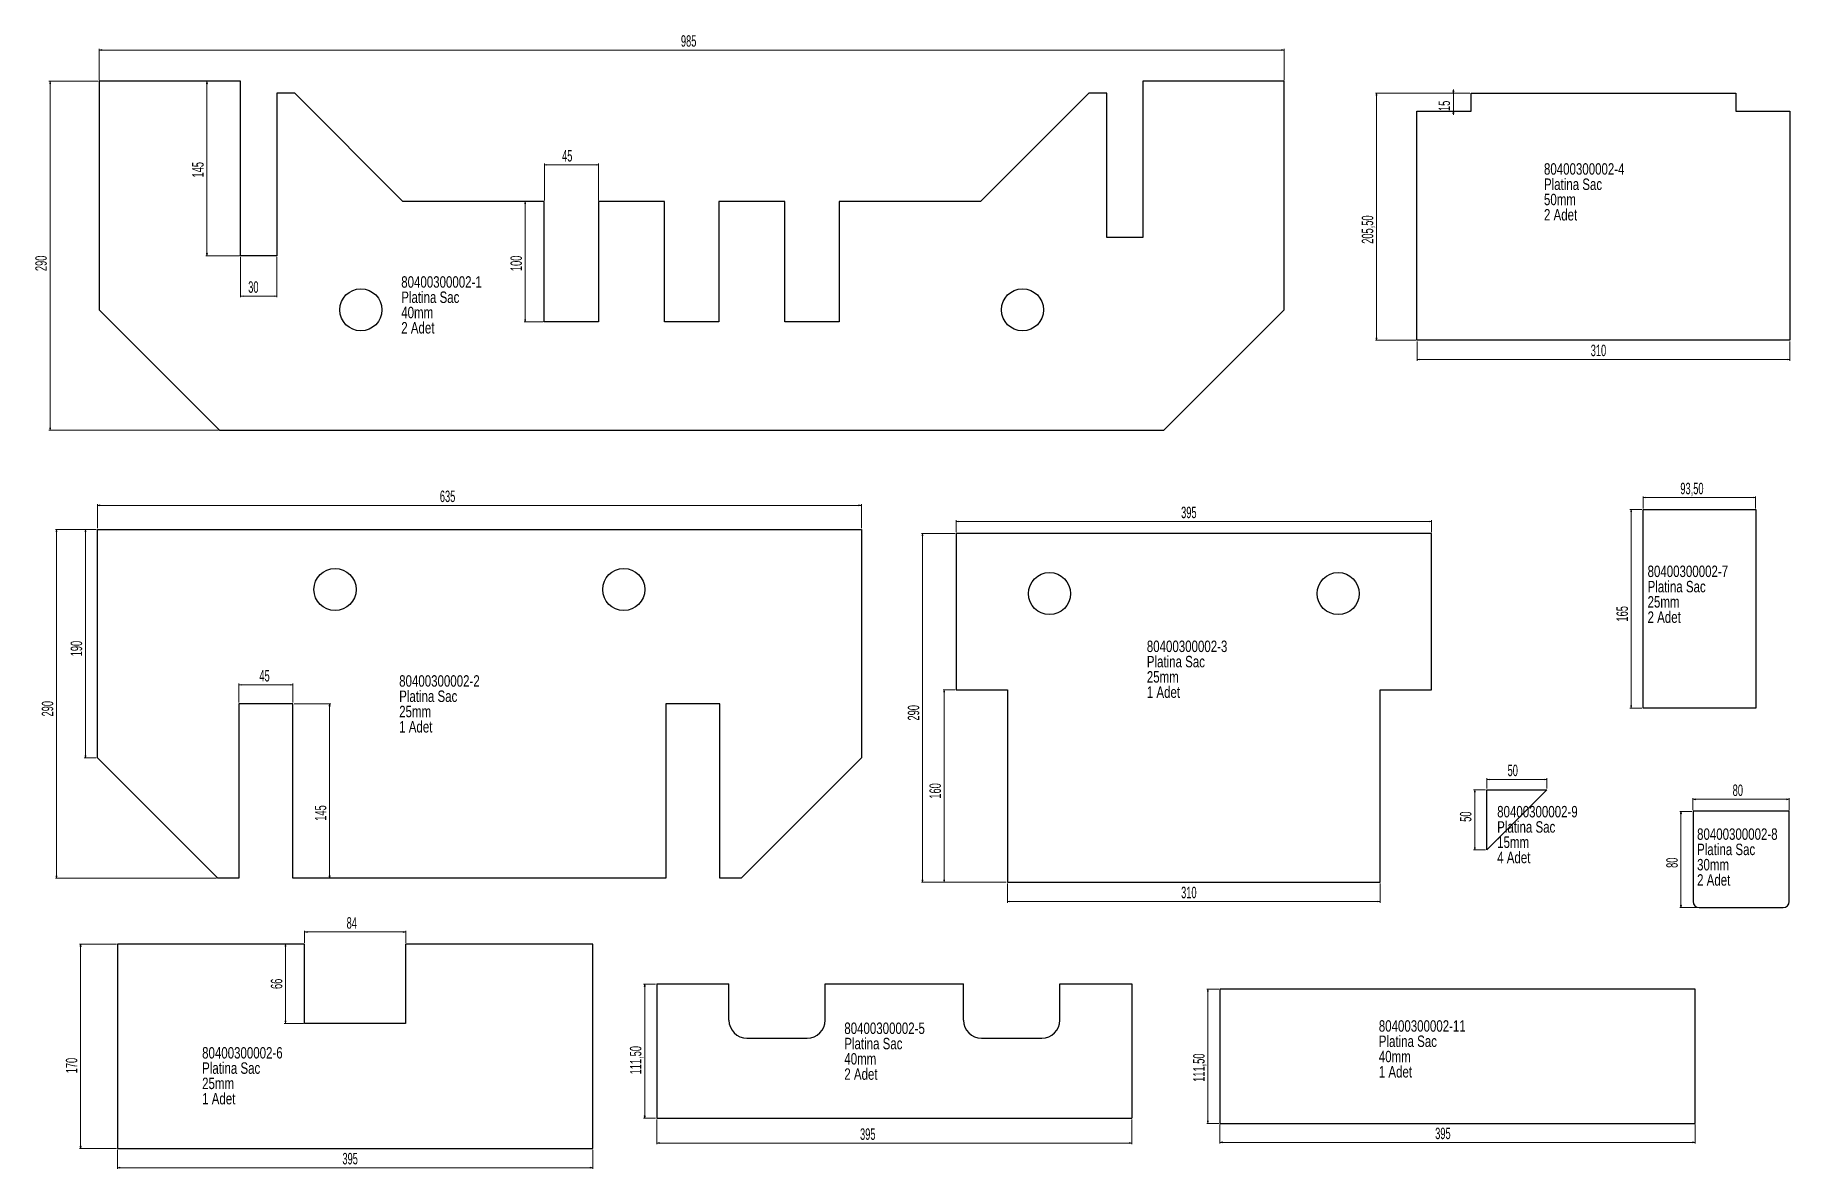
# Model space of a CAD drawing. Header units: millimetres. Extents: x 69 to 1527, y 73 to 1015.
import ezdxf

# ---------------------------------------------------------------- set-up
doc = ezdxf.new("R2010")
doc.units = ezdxf.units.MM
doc.styles.add('SLDTEXTSTYLE0', font='TXT', dxfattribs={"width": 0.605})
doc.styles.add('SLDTEXTSTYLE1', font='TXT', dxfattribs={"width": 0.75})
doc.dimstyles.new('SLDDIMSTYLE0', dxfattribs={"dimtxt": 9.245947, "dimasz": 2, "dimexe": 0, "dimexo": 0.0625, "dimgap": 2.311487, "dimtad": 1, "dimrnd": 1e-09, "dimzin": 12, "dimdsep": 46, "dimtxsty": 'SLDTEXTSTYLE0', "dimblk1": 'CLOSED', "dimblk2": 'CLOSED', "dimsah": 1, "dimcen": 0.09, "dimadec": 0, "dimazin": 3, "dimtfac": 1, "dimtofl": 0, "dimtmove": 0, "dimatfit": 3, "dimldrblk": 'CLOSED', "dimfxl": 1, "dimfrac": 2, "dimtolj": 1, "dimtzin": 12, "dimarcsym": 0})
doc.dimstyles.new('SLDDIMSTYLE1', dxfattribs={"dimtxt": 9.245947, "dimasz": 2, "dimexe": 0, "dimexo": 0.0625, "dimgap": 2.311487, "dimtad": 1, "dimrnd": 1e-09, "dimzin": 12, "dimdsep": 46, "dimtxsty": 'SLDTEXTSTYLE0', "dimblk1": 'CLOSED', "dimblk2": 'CLOSED', "dimsah": 1, "dimcen": 0.09, "dimadec": 0, "dimazin": 3, "dimtfac": 1, "dimtmove": 0, "dimatfit": 0, "dimldrblk": 'CLOSED', "dimfxl": 1, "dimfrac": 2, "dimtolj": 1, "dimtzin": 12, "dimarcsym": 0})

# ---------------------------------------------------------------- blocks, each defined once
blk = doc.blocks.new('_Closed')
at = {"color": 0, "linetype": 'ByBlock', "lineweight": -2}
for p, q in [((-1, 0.166667), (0, 0)), ((-1, 0.166667), (-1, -0.166667)), ((0, 0), (-1, -0.166667)), ((0, 0), (-1, 0))]:
    blk.add_line(p, q, dxfattribs=at)
blk = doc.blocks.new('_D')
at = {"color": 7, "linetype": 'Continuous', "lineweight": 0}
for p, q in [((122.1, 977.8), (122.1, 1003.8)), ((122.1, 1002.8), (1107.1, 1002.8)), ((1107.1, 977.8), (1107.1, 1003.8))]:
    blk.add_line(p, q, dxfattribs=at)
at = {"color": 7, "linetype": 'Continuous', "lineweight": 18, "xscale": 2, "yscale": 2, "rotation": 180}
blk.add_blockref('_Closed', (122.1, 1002.8, -177.5), dxfattribs=at)
at = {"color": 7, "linetype": 'Continuous', "lineweight": 18, "xscale": 2, "yscale": 2}
blk.add_blockref('_Closed', (1107.1, 1002.8, -177.5), dxfattribs=at)
at = {"color": 7, "linetype": 'Continuous', "lineweight": 18, "insert": (605.6, 1015.1), "char_height": 9.53, "attachment_point": 1, "style": 'SLDTEXTSTYLE0'}
blk.add_mtext('985', dxfattribs=at)
blk = doc.blocks.new('_D_1')
at = {"color": 7, "linetype": 'Continuous', "lineweight": 0}
for p, q in [((121.1, 976.8), (80.2, 976.8)), ((81.2, 976.8), (81.2, 686.8)), ((221.1, 686.8), (80.2, 686.8))]:
    blk.add_line(p, q, dxfattribs=at)
at = {"color": 7, "linetype": 'Continuous', "lineweight": 18, "xscale": 2, "yscale": 2}
for p, rotation in [((81.2, 976.8, -177.5), 90), ((81.2, 686.8, -177.5), 270)]:
    blk.add_blockref('_Closed', p, dxfattribs=dict(at, rotation=rotation))
at = {"color": 7, "linetype": 'Continuous', "lineweight": 18, "insert": (68.9, 819), "char_height": 9.53, "attachment_point": 1, "rotation": 90, "style": 'SLDTEXTSTYLE0'}
blk.add_mtext('290', dxfattribs=at)
blk = doc.blocks.new('_D_2')
at = {"color": 7, "linetype": 'Continuous', "lineweight": 0}
for p, q in [((492.1, 877.8), (492.1, 908.4)), ((537.1, 907.4), (492.1, 907.4)), ((537.1, 877.8), (537.1, 908.4))]:
    blk.add_line(p, q, dxfattribs=at)
at = {"color": 7, "linetype": 'Continuous', "lineweight": 18, "xscale": 2, "yscale": 2, "rotation": 180}
blk.add_blockref('_Closed', (492.1, 907.4, -177.5), dxfattribs=at)
at = {"color": 7, "linetype": 'Continuous', "lineweight": 18, "xscale": 2, "yscale": 2}
blk.add_blockref('_Closed', (537.1, 907.4, -177.5), dxfattribs=at)
at = {"color": 7, "linetype": 'Continuous', "lineweight": 18, "insert": (506.8, 919.6), "char_height": 9.53, "attachment_point": 1, "style": 'SLDTEXTSTYLE0'}
blk.add_mtext('45', dxfattribs=at)
blk = doc.blocks.new('_D_3')
at = {"color": 7, "linetype": 'Continuous', "lineweight": 0}
for p, q in [((476.2, 776.8), (476.2, 876.8)), ((491.1, 776.8), (475.2, 776.8))]:
    blk.add_line(p, q, dxfattribs=at)
at = {"color": 7, "linetype": 'Continuous', "lineweight": 18, "xscale": 2, "yscale": 2}
for p, rotation in [((476.2, 876.8, -177.5), 90), ((476.2, 776.8, -177.5), 270)]:
    blk.add_blockref('_Closed', p, dxfattribs=dict(at, rotation=rotation))
at = {"color": 7, "linetype": 'Continuous', "lineweight": 18, "insert": (463.9, 819), "char_height": 9.53, "attachment_point": 1, "rotation": 90, "style": 'SLDTEXTSTYLE0'}
blk.add_mtext('100', dxfattribs=at)
blk = doc.blocks.new('_D_4')
at = {"color": 7, "linetype": 'Continuous', "lineweight": 0}
for p, q in [((211.6, 831.8), (211.6, 976.8)), ((238.6, 831.8), (210.6, 831.8))]:
    blk.add_line(p, q, dxfattribs=at)
at = {"color": 7, "linetype": 'Continuous', "lineweight": 18, "xscale": 2, "yscale": 2}
for p, rotation in [((211.6, 976.8, -177.5), 90), ((211.6, 831.8, -177.5), 270)]:
    blk.add_blockref('_Closed', p, dxfattribs=dict(at, rotation=rotation))
at = {"color": 7, "linetype": 'Continuous', "lineweight": 18, "insert": (199.3, 896.8), "char_height": 9.53, "attachment_point": 1, "rotation": 90, "style": 'SLDTEXTSTYLE0'}
blk.add_mtext('145', dxfattribs=at)
blk = doc.blocks.new('_D_5')
at = {"color": 7, "linetype": 'Continuous', "lineweight": 0}
for p, q in [((239.6, 830.8), (239.6, 797.2)), ((269.6, 830.8), (269.6, 797.2)), ((269.6, 798.2), (239.6, 798.2))]:
    blk.add_line(p, q, dxfattribs=at)
at = {"color": 7, "linetype": 'Continuous', "lineweight": 18, "xscale": 2, "yscale": 2, "rotation": 180}
blk.add_blockref('_Closed', (239.6, 798.2, -177.5), dxfattribs=at)
at = {"color": 7, "linetype": 'Continuous', "lineweight": 18, "xscale": 2, "yscale": 2}
blk.add_blockref('_Closed', (269.6, 798.2, -177.5), dxfattribs=at)
at = {"color": 7, "linetype": 'Continuous', "lineweight": 18, "insert": (245.9, 810.5), "char_height": 9.53, "attachment_point": 1, "style": 'SLDTEXTSTYLE0'}
blk.add_mtext('30', dxfattribs=at)
blk = doc.blocks.new('SW_NOTE_0')
at = {"color": 0, "linetype": 'Continuous', "lineweight": 0, "attachment_point": 1, "style": 'SLDTEXTSTYLE1'}
for s, insert, char_height in [('80400300002-1', (0, 12.3), 9.525), ('Platina Sac', (0, -0.4), 9.525), ('40mm', (0, -13.1), 9.53), ('2 Adet', (0, -25.8), 9.53)]:
    blk.add_mtext(s, dxfattribs=dict(at, insert=insert, char_height=char_height))
blk = doc.blocks.new('_D_6')
at = {"color": 7, "linetype": 'Continuous', "lineweight": 0}
for p, q in [((120.6, 605.2), (120.6, 625.2)), ((120.6, 624.2), (755.6, 624.2)), ((755.6, 605.2), (755.6, 625.2))]:
    blk.add_line(p, q, dxfattribs=at)
at = {"color": 7, "linetype": 'Continuous', "lineweight": 18, "xscale": 2, "yscale": 2, "rotation": 180}
blk.add_blockref('_Closed', (120.6, 624.2, -360), dxfattribs=at)
at = {"color": 7, "linetype": 'Continuous', "lineweight": 18, "xscale": 2, "yscale": 2}
blk.add_blockref('_Closed', (755.6, 624.2, -360), dxfattribs=at)
at = {"color": 7, "linetype": 'Continuous', "lineweight": 18, "insert": (405.2, 636.5), "char_height": 9.53, "attachment_point": 1, "style": 'SLDTEXTSTYLE0'}
blk.add_mtext('635', dxfattribs=at)
blk = doc.blocks.new('_D_7')
at = {"color": 7, "linetype": 'Continuous', "lineweight": 0}
for p, q in [((119.6, 604.2), (85.6, 604.2)), ((86.6, 604.2), (86.6, 314.2)), ((219.6, 314.2), (85.6, 314.2))]:
    blk.add_line(p, q, dxfattribs=at)
at = {"color": 7, "linetype": 'Continuous', "lineweight": 18, "xscale": 2, "yscale": 2}
for p, rotation in [((86.6, 604.2, -360), 90), ((86.6, 314.2, -360), 270)]:
    blk.add_blockref('_Closed', p, dxfattribs=dict(at, rotation=rotation))
at = {"color": 7, "linetype": 'Continuous', "lineweight": 18, "insert": (74.3, 448.7), "char_height": 9.53, "attachment_point": 1, "rotation": 90, "style": 'SLDTEXTSTYLE0'}
blk.add_mtext('290', dxfattribs=at)
blk = doc.blocks.new('_D_8')
at = {"color": 7, "linetype": 'Continuous', "lineweight": 0}
for p, q in [((119.6, 604.2), (109.6, 604.2)), ((110.6, 414.2), (110.6, 604.2)), ((119.6, 414.2), (109.6, 414.2))]:
    blk.add_line(p, q, dxfattribs=at)
at = {"color": 7, "linetype": 'Continuous', "lineweight": 18, "xscale": 2, "yscale": 2}
for p, rotation in [((110.6, 604.2, -360), 90), ((110.6, 414.2, -360), 270)]:
    blk.add_blockref('_Closed', p, dxfattribs=dict(at, rotation=rotation))
at = {"color": 7, "linetype": 'Continuous', "lineweight": 18, "insert": (98.3, 498.7), "char_height": 9.53, "attachment_point": 1, "rotation": 90, "style": 'SLDTEXTSTYLE0'}
blk.add_mtext('190', dxfattribs=at)
blk = doc.blocks.new('_D_9')
at = {"color": 7, "linetype": 'Continuous', "lineweight": 0}
for p, q in [((238.1, 460.2), (238.1, 476)), ((283.1, 475), (238.1, 475)), ((283.1, 460.2), (283.1, 476))]:
    blk.add_line(p, q, dxfattribs=at)
at = {"color": 7, "linetype": 'Continuous', "lineweight": 18, "xscale": 2, "yscale": 2, "rotation": 180}
blk.add_blockref('_Closed', (238.1, 475, -360), dxfattribs=at)
at = {"color": 7, "linetype": 'Continuous', "lineweight": 18, "xscale": 2, "yscale": 2}
blk.add_blockref('_Closed', (283.1, 475, -360), dxfattribs=at)
at = {"color": 7, "linetype": 'Continuous', "lineweight": 18, "insert": (255.2, 487.3), "char_height": 9.53, "attachment_point": 1, "style": 'SLDTEXTSTYLE0'}
blk.add_mtext('45', dxfattribs=at)
blk = doc.blocks.new('_D_10')
at = {"color": 7, "linetype": 'Continuous', "lineweight": 0}
for p, q in [((284.1, 459.2), (314.6, 459.2)), ((313.6, 314.2), (313.6, 459.2))]:
    blk.add_line(p, q, dxfattribs=at)
at = {"color": 7, "linetype": 'Continuous', "lineweight": 18, "xscale": 2, "yscale": 2}
for p, rotation in [((313.6, 459.2, -360), 90), ((313.6, 314.2, -360), 270)]:
    blk.add_blockref('_Closed', p, dxfattribs=dict(at, rotation=rotation))
at = {"color": 7, "linetype": 'Continuous', "lineweight": 18, "insert": (301.3, 362), "char_height": 9.53, "attachment_point": 1, "rotation": 90, "style": 'SLDTEXTSTYLE0'}
blk.add_mtext('145', dxfattribs=at)
blk = doc.blocks.new('SW_NOTE_0_1')
at = {"color": 0, "linetype": 'Continuous', "lineweight": 0, "attachment_point": 1, "style": 'SLDTEXTSTYLE1'}
for s, insert, char_height in [('80400300002-2', (0, 12.3), 9.525), ('Platina Sac', (0, -0.4), 9.525), ('25mm', (0, -13.1), 9.53), ('1 Adet', (0, -25.8), 9.53)]:
    blk.add_mtext(s, dxfattribs=dict(at, insert=insert, char_height=char_height))
blk = doc.blocks.new('_D_11')
at = {"color": 7, "linetype": 'Continuous', "lineweight": 0}
for p, q in [((834.5, 601.8), (834.5, 611.8)), ((1229.5, 610.8), (834.5, 610.8)), ((1229.5, 601.8), (1229.5, 611.8))]:
    blk.add_line(p, q, dxfattribs=at)
at = {"color": 7, "linetype": 'Continuous', "lineweight": 18, "xscale": 2, "yscale": 2, "rotation": 180}
blk.add_blockref('_Closed', (834.5, 610.8, 360), dxfattribs=at)
at = {"color": 7, "linetype": 'Continuous', "lineweight": 18, "xscale": 2, "yscale": 2}
blk.add_blockref('_Closed', (1229.5, 610.8, 360), dxfattribs=at)
at = {"color": 7, "linetype": 'Continuous', "lineweight": 18, "insert": (1021.4, 623.1), "char_height": 9.53, "attachment_point": 1, "style": 'SLDTEXTSTYLE0'}
blk.add_mtext('395', dxfattribs=at)
blk = doc.blocks.new('_D_12')
at = {"color": 7, "linetype": 'Continuous', "lineweight": 0}
for p, q in [((833.5, 600.8), (805.5, 600.8)), ((806.5, 600.8), (806.5, 310.8)), ((876, 310.8), (805.5, 310.8))]:
    blk.add_line(p, q, dxfattribs=at)
at = {"color": 7, "linetype": 'Continuous', "lineweight": 18, "xscale": 2, "yscale": 2}
for p, rotation in [((806.5, 600.8, 360), 90), ((806.5, 310.8, 360), 270)]:
    blk.add_blockref('_Closed', p, dxfattribs=dict(at, rotation=rotation))
at = {"color": 7, "linetype": 'Continuous', "lineweight": 18, "insert": (794.2, 445.3), "char_height": 9.53, "attachment_point": 1, "rotation": 90, "style": 'SLDTEXTSTYLE0'}
blk.add_mtext('290', dxfattribs=at)
blk = doc.blocks.new('_D_13')
at = {"color": 7, "linetype": 'Continuous', "lineweight": 0}
for p, q in [((833.5, 470.8), (823.5, 470.8)), ((824.5, 470.8), (824.5, 310.8)), ((876, 310.8), (823.5, 310.8))]:
    blk.add_line(p, q, dxfattribs=at)
at = {"color": 7, "linetype": 'Continuous', "lineweight": 18, "xscale": 2, "yscale": 2}
for p, rotation in [((824.5, 470.8, 360), 90), ((824.5, 310.8, 360), 270)]:
    blk.add_blockref('_Closed', p, dxfattribs=dict(at, rotation=rotation))
at = {"color": 7, "linetype": 'Continuous', "lineweight": 18, "insert": (812.2, 380.3), "char_height": 9.53, "attachment_point": 1, "rotation": 90, "style": 'SLDTEXTSTYLE0'}
blk.add_mtext('160', dxfattribs=at)
blk = doc.blocks.new('_D_14')
at = {"color": 7, "linetype": 'Continuous', "lineweight": 0}
for p, q in [((877, 309.8), (877, 293.8)), ((1187, 309.8), (1187, 293.8)), ((877, 294.8), (1187, 294.8))]:
    blk.add_line(p, q, dxfattribs=at)
at = {"color": 7, "linetype": 'Continuous', "lineweight": 18, "xscale": 2, "yscale": 2, "rotation": 180}
blk.add_blockref('_Closed', (877, 294.8, 360), dxfattribs=at)
at = {"color": 7, "linetype": 'Continuous', "lineweight": 18, "xscale": 2, "yscale": 2}
blk.add_blockref('_Closed', (1187, 294.8, 360), dxfattribs=at)
at = {"color": 7, "linetype": 'Continuous', "lineweight": 18, "insert": (1021.4, 307.1), "char_height": 9.53, "attachment_point": 1, "style": 'SLDTEXTSTYLE0'}
blk.add_mtext('310', dxfattribs=at)
blk = doc.blocks.new('SW_NOTE_0_2')
at = {"color": 0, "linetype": 'Continuous', "lineweight": 0, "attachment_point": 1, "style": 'SLDTEXTSTYLE1'}
for s, insert, char_height in [('80400300002-3', (0, 12.3), 9.525), ('Platina Sac', (0, -0.4), 9.525), ('25mm', (0, -13.1), 9.53), ('1 Adet', (0, -25.8), 9.53)]:
    blk.add_mtext(s, dxfattribs=dict(at, insert=insert, char_height=char_height))
blk = doc.blocks.new('_D_15')
at = {"color": 7, "linetype": 'Continuous', "lineweight": 0}
for p, q in [((1217.5, 760.5), (1217.5, 744.5)), ((1527.5, 760.5), (1527.5, 744.5)), ((1217.5, 745.5), (1527.5, 745.5))]:
    blk.add_line(p, q, dxfattribs=at)
at = {"color": 7, "linetype": 'Continuous', "lineweight": 18, "xscale": 2, "yscale": 2, "rotation": 180}
blk.add_blockref('_Closed', (1217.5, 745.5, 211.5), dxfattribs=at)
at = {"color": 7, "linetype": 'Continuous', "lineweight": 18, "xscale": 2, "yscale": 2}
blk.add_blockref('_Closed', (1527.5, 745.5, 211.5), dxfattribs=at)
at = {"color": 7, "linetype": 'Continuous', "lineweight": 18, "insert": (1361.9, 757.8), "char_height": 9.53, "attachment_point": 1, "style": 'SLDTEXTSTYLE0'}
blk.add_mtext('310', dxfattribs=at)
blk = doc.blocks.new('_D_16')
at = {"color": 7, "linetype": 'Continuous', "lineweight": 0}
for p, q in [((1261.5, 967), (1182.9, 967)), ((1183.9, 967), (1183.9, 761.5)), ((1216.5, 761.5), (1182.9, 761.5))]:
    blk.add_line(p, q, dxfattribs=at)
at = {"color": 7, "linetype": 'Continuous', "lineweight": 18, "xscale": 2, "yscale": 2}
for p, rotation in [((1183.9, 967, 211.5), 90), ((1183.9, 761.5, 211.5), 270)]:
    blk.add_blockref('_Closed', p, dxfattribs=dict(at, rotation=rotation))
at = {"color": 7, "linetype": 'Continuous', "lineweight": 18, "insert": (1171.6, 841.7), "char_height": 9.53, "attachment_point": 1, "rotation": 90, "style": 'SLDTEXTSTYLE0'}
blk.add_mtext('205,50', dxfattribs=at)
blk = doc.blocks.new('_D_17')
at = {"color": 7, "linetype": 'Continuous', "lineweight": 0}
for p, q in [((1261.5, 967), (1246.7, 967)), ((1247.7, 967), (1247.7, 970)), ((1247.7, 952), (1247.7, 967)), ((1247.7, 952), (1247.7, 949))]:
    blk.add_line(p, q, dxfattribs=at)
at = {"color": 7, "linetype": 'Continuous', "lineweight": 18, "xscale": 2, "yscale": 2}
for p, rotation in [((1247.7, 967, 211.5), 270), ((1247.7, 952, 211.5), 90)]:
    blk.add_blockref('_Closed', p, dxfattribs=dict(at, rotation=rotation))
at = {"color": 7, "linetype": 'Continuous', "lineweight": 18, "insert": (1235.4, 952.1), "char_height": 9.53, "attachment_point": 1, "rotation": 90, "style": 'SLDTEXTSTYLE0'}
blk.add_mtext('15', dxfattribs=at)
blk = doc.blocks.new('SW_NOTE_0_3')
at = {"color": 0, "linetype": 'Continuous', "lineweight": 0, "attachment_point": 1, "style": 'SLDTEXTSTYLE1'}
for s, insert, char_height in [('80400300002-4', (0, 12.3), 9.525), ('Platina Sac', (0, -0.4), 9.525), ('50mm', (0, -13.1), 9.53), ('2 Adet', (0, -25.8), 9.53)]:
    blk.add_mtext(s, dxfattribs=dict(at, insert=insert, char_height=char_height))
blk = doc.blocks.new('_D_18')
at = {"color": 7, "linetype": 'Continuous', "lineweight": 0}
for p, q in [((584.5, 226.2), (574.5, 226.2)), ((575.5, 226.2), (575.5, 114.7)), ((584.5, 114.7), (574.5, 114.7))]:
    blk.add_line(p, q, dxfattribs=at)
at = {"color": 7, "linetype": 'Continuous', "lineweight": 18, "xscale": 2, "yscale": 2}
for p, rotation in [((575.5, 226.2, 100), 90), ((575.5, 114.7, 100), 270)]:
    blk.add_blockref('_Closed', p, dxfattribs=dict(at, rotation=rotation))
at = {"color": 7, "linetype": 'Continuous', "lineweight": 18, "insert": (563.2, 151.1), "char_height": 9.53, "attachment_point": 1, "rotation": 90, "style": 'SLDTEXTSTYLE0'}
blk.add_mtext('111,50', dxfattribs=at)
blk = doc.blocks.new('_D_19')
at = {"color": 7, "linetype": 'Continuous', "lineweight": 0}
for p, q in [((585.5, 113.7), (585.5, 93)), ((980.5, 113.7), (980.5, 93)), ((980.5, 94), (585.5, 94))]:
    blk.add_line(p, q, dxfattribs=at)
at = {"color": 7, "linetype": 'Continuous', "lineweight": 18, "xscale": 2, "yscale": 2, "rotation": 180}
blk.add_blockref('_Closed', (585.5, 94, 100), dxfattribs=at)
at = {"color": 7, "linetype": 'Continuous', "lineweight": 18, "xscale": 2, "yscale": 2}
blk.add_blockref('_Closed', (980.5, 94, 100), dxfattribs=at)
at = {"color": 7, "linetype": 'Continuous', "lineweight": 18, "insert": (754.5, 106.2), "char_height": 9.53, "attachment_point": 1, "style": 'SLDTEXTSTYLE0'}
blk.add_mtext('395', dxfattribs=at)
blk = doc.blocks.new('SW_NOTE_0_4')
at = {"color": 0, "linetype": 'Continuous', "lineweight": 0, "attachment_point": 1, "style": 'SLDTEXTSTYLE1'}
for s, insert, char_height in [('80400300002-5', (0, 12.3), 9.525), ('Platina Sac', (0, -0.4), 9.525), ('40mm', (0, -13.1), 9.53), ('2 Adet', (0, -25.8), 9.53)]:
    blk.add_mtext(s, dxfattribs=dict(at, insert=insert, char_height=char_height))
blk = doc.blocks.new('SW_NOTE_0_5')
at = {"color": 0, "linetype": 'Continuous', "lineweight": 0, "attachment_point": 1, "style": 'SLDTEXTSTYLE1'}
for s, insert, char_height in [('80400300002-11', (0, 12.3), 9.525), ('Platina Sac', (0, -0.4), 9.525), ('40mm', (0, -13.1), 9.53), ('1 Adet', (0, -25.8), 9.53)]:
    blk.add_mtext(s, dxfattribs=dict(at, insert=insert, char_height=char_height))
blk = doc.blocks.new('_D_20')
at = {"color": 7, "linetype": 'Continuous', "lineweight": 0}
for p, q in [((137.3, 88.5), (137.3, 72.5)), ((532.3, 88.5), (532.3, 72.5)), ((137.3, 73.5), (532.3, 73.5))]:
    blk.add_line(p, q, dxfattribs=at)
at = {"color": 7, "linetype": 'Continuous', "lineweight": 18, "xscale": 2, "yscale": 2, "rotation": 180}
blk.add_blockref('_Closed', (137.3, 73.5, -505), dxfattribs=at)
at = {"color": 7, "linetype": 'Continuous', "lineweight": 18, "xscale": 2, "yscale": 2}
blk.add_blockref('_Closed', (532.3, 73.5, -505), dxfattribs=at)
at = {"color": 7, "linetype": 'Continuous', "lineweight": 18, "insert": (324.2, 85.8), "char_height": 9.53, "attachment_point": 1, "style": 'SLDTEXTSTYLE0'}
blk.add_mtext('395', dxfattribs=at)
blk = doc.blocks.new('_D_21')
at = {"color": 7, "linetype": 'Continuous', "lineweight": 0}
for p, q in [((136.3, 259.5), (105.6, 259.5)), ((106.6, 259.5), (106.6, 89.5)), ((136.3, 89.5), (105.6, 89.5))]:
    blk.add_line(p, q, dxfattribs=at)
at = {"color": 7, "linetype": 'Continuous', "lineweight": 18, "xscale": 2, "yscale": 2}
for p, rotation in [((106.6, 259.5, -505), 90), ((106.6, 89.5, -505), 270)]:
    blk.add_blockref('_Closed', p, dxfattribs=dict(at, rotation=rotation))
at = {"color": 7, "linetype": 'Continuous', "lineweight": 18, "insert": (94.3, 152), "char_height": 9.53, "attachment_point": 1, "rotation": 90, "style": 'SLDTEXTSTYLE0'}
blk.add_mtext('170', dxfattribs=at)
blk = doc.blocks.new('_D_22')
at = {"color": 7, "linetype": 'Continuous', "lineweight": 0}
for p, q in [((292.8, 260.5), (292.8, 270.5)), ((376.8, 269.5), (292.8, 269.5)), ((376.8, 260.5), (376.8, 270.5))]:
    blk.add_line(p, q, dxfattribs=at)
at = {"color": 7, "linetype": 'Continuous', "lineweight": 18, "xscale": 2, "yscale": 2, "rotation": 180}
blk.add_blockref('_Closed', (292.8, 269.5, -505), dxfattribs=at)
at = {"color": 7, "linetype": 'Continuous', "lineweight": 18, "xscale": 2, "yscale": 2}
blk.add_blockref('_Closed', (376.8, 269.5, -505), dxfattribs=at)
at = {"color": 7, "linetype": 'Continuous', "lineweight": 18, "insert": (327.7, 281.8), "char_height": 9.53, "attachment_point": 1, "style": 'SLDTEXTSTYLE0'}
blk.add_mtext('84', dxfattribs=at)
blk = doc.blocks.new('_D_23')
at = {"color": 7, "linetype": 'Continuous', "lineweight": 0}
for p, q in [((276.9, 193.5), (276.9, 259.5)), ((291.8, 193.5), (275.9, 193.5))]:
    blk.add_line(p, q, dxfattribs=at)
at = {"color": 7, "linetype": 'Continuous', "lineweight": 18, "xscale": 2, "yscale": 2}
for p, rotation in [((276.9, 259.5, -505), 90), ((276.9, 193.5, -505), 270)]:
    blk.add_blockref('_Closed', p, dxfattribs=dict(at, rotation=rotation))
at = {"color": 7, "linetype": 'Continuous', "lineweight": 18, "insert": (264.7, 222.1), "char_height": 9.53, "attachment_point": 1, "rotation": 90, "style": 'SLDTEXTSTYLE0'}
blk.add_mtext('66', dxfattribs=at)
blk = doc.blocks.new('SW_NOTE_0_6')
at = {"color": 0, "linetype": 'Continuous', "lineweight": 0, "attachment_point": 1, "style": 'SLDTEXTSTYLE1'}
for s, insert, char_height in [('80400300002-6', (0, 12.3), 9.525), ('Platina Sac', (0, -0.4), 9.525), ('25mm', (0, -13.1), 9.53), ('1 Adet', (0, -25.8), 9.53)]:
    blk.add_mtext(s, dxfattribs=dict(at, insert=insert, char_height=char_height))
blk = doc.blocks.new('_D_24')
at = {"color": 7, "linetype": 'Continuous', "lineweight": 0}
for p, q in [((1405.5, 621.7), (1405.5, 631.7)), ((1405.5, 630.7), (1499, 630.7)), ((1499, 621.7), (1499, 631.7))]:
    blk.add_line(p, q, dxfattribs=at)
at = {"color": 7, "linetype": 'Continuous', "lineweight": 18, "xscale": 2, "yscale": 2, "rotation": 180}
blk.add_blockref('_Closed', (1405.5, 630.7, 480), dxfattribs=at)
at = {"color": 7, "linetype": 'Continuous', "lineweight": 18, "xscale": 2, "yscale": 2}
blk.add_blockref('_Closed', (1499, 630.7, 480), dxfattribs=at)
at = {"color": 7, "linetype": 'Continuous', "lineweight": 18, "insert": (1436.4, 643), "char_height": 9.53, "attachment_point": 1, "style": 'SLDTEXTSTYLE0'}
blk.add_mtext('93,50', dxfattribs=at)
blk = doc.blocks.new('_D_25')
at = {"color": 7, "linetype": 'Continuous', "lineweight": 0}
for p, q in [((1404.5, 620.7), (1394.5, 620.7)), ((1395.5, 455.7), (1395.5, 620.7)), ((1404.5, 455.7), (1394.5, 455.7))]:
    blk.add_line(p, q, dxfattribs=at)
at = {"color": 7, "linetype": 'Continuous', "lineweight": 18, "xscale": 2, "yscale": 2}
for p, rotation in [((1395.5, 620.7, 480), 90), ((1395.5, 455.7, 480), 270)]:
    blk.add_blockref('_Closed', p, dxfattribs=dict(at, rotation=rotation))
at = {"color": 7, "linetype": 'Continuous', "lineweight": 18, "insert": (1383.3, 527.6), "char_height": 9.53, "attachment_point": 1, "rotation": 90, "style": 'SLDTEXTSTYLE0'}
blk.add_mtext('165', dxfattribs=at)
blk = doc.blocks.new('SW_NOTE_0_7')
at = {"color": 0, "linetype": 'Continuous', "lineweight": 0, "attachment_point": 1, "style": 'SLDTEXTSTYLE1'}
for s, insert, char_height in [('80400300002-7', (0, 12.3), 9.525), ('Platina Sac', (0, -0.4), 9.525), ('25mm', (0, -13.1), 9.53), ('2 Adet', (0, -25.8), 9.53)]:
    blk.add_mtext(s, dxfattribs=dict(at, insert=insert, char_height=char_height))
blk = doc.blocks.new('_D_26')
at = {"color": 7, "linetype": 'Continuous', "lineweight": 0}
for p, q in [((1446.9, 370.8), (1446.9, 380.8)), ((1526.9, 379.8), (1446.9, 379.8)), ((1526.9, 370.8), (1526.9, 380.8))]:
    blk.add_line(p, q, dxfattribs=at)
at = {"color": 7, "linetype": 'Continuous', "lineweight": 18, "xscale": 2, "yscale": 2, "rotation": 180}
blk.add_blockref('_Closed', (1446.9, 379.8, -285), dxfattribs=at)
at = {"color": 7, "linetype": 'Continuous', "lineweight": 18, "xscale": 2, "yscale": 2}
blk.add_blockref('_Closed', (1526.9, 379.8, -285), dxfattribs=at)
at = {"color": 7, "linetype": 'Continuous', "lineweight": 18, "insert": (1479.9, 392.1), "char_height": 9.53, "attachment_point": 1, "style": 'SLDTEXTSTYLE0'}
blk.add_mtext('80', dxfattribs=at)
blk = doc.blocks.new('_D_27')
at = {"color": 7, "linetype": 'Continuous', "lineweight": 0}
for p, q in [((1445.9, 369.8), (1435.9, 369.8)), ((1436.9, 369.8), (1436.9, 289.8)), ((1450.9, 289.8), (1435.9, 289.8))]:
    blk.add_line(p, q, dxfattribs=at)
at = {"color": 7, "linetype": 'Continuous', "lineweight": 18, "xscale": 2, "yscale": 2}
for p, rotation in [((1436.9, 369.8, -285), 90), ((1436.9, 289.8, -285), 270)]:
    blk.add_blockref('_Closed', p, dxfattribs=dict(at, rotation=rotation))
at = {"color": 7, "linetype": 'Continuous', "lineweight": 18, "insert": (1424.7, 322.8), "char_height": 9.53, "attachment_point": 1, "rotation": 90, "style": 'SLDTEXTSTYLE0'}
blk.add_mtext('80', dxfattribs=at)
blk = doc.blocks.new('SW_NOTE_0_8')
at = {"color": 0, "linetype": 'Continuous', "lineweight": 0, "attachment_point": 1, "style": 'SLDTEXTSTYLE1'}
for s, insert, char_height in [('80400300002-8', (0, 12.3), 9.525), ('Platina Sac', (0, -0.4), 9.525), ('30mm', (0, -13.1), 9.53), ('2 Adet', (0, -25.8), 9.53)]:
    blk.add_mtext(s, dxfattribs=dict(at, insert=insert, char_height=char_height))
blk = doc.blocks.new('_D_28')
at = {"color": 7, "linetype": 'Continuous', "lineweight": 0}
for p, q in [((1275.5, 388.7), (1275.5, 397.3)), ((1275.5, 396.3), (1325.5, 396.3)), ((1325.5, 388.7), (1325.5, 397.3))]:
    blk.add_line(p, q, dxfattribs=at)
at = {"color": 7, "linetype": 'Continuous', "lineweight": 18, "xscale": 2, "yscale": 2, "rotation": 180}
blk.add_blockref('_Closed', (1275.5, 396.3, 32.5), dxfattribs=at)
at = {"color": 7, "linetype": 'Continuous', "lineweight": 18, "xscale": 2, "yscale": 2}
blk.add_blockref('_Closed', (1325.5, 396.3, 32.5), dxfattribs=at)
at = {"color": 7, "linetype": 'Continuous', "lineweight": 18, "insert": (1292.8, 408.6), "char_height": 9.53, "attachment_point": 1, "style": 'SLDTEXTSTYLE0'}
blk.add_mtext('50', dxfattribs=at)
blk = doc.blocks.new('_D_29')
at = {"color": 7, "linetype": 'Continuous', "lineweight": 0}
for p, q in [((1274.5, 387.7), (1264.5, 387.7)), ((1265.5, 337.7), (1265.5, 387.7)), ((1274.5, 337.7), (1264.5, 337.7))]:
    blk.add_line(p, q, dxfattribs=at)
at = {"color": 7, "linetype": 'Continuous', "lineweight": 18, "xscale": 2, "yscale": 2}
for p, rotation in [((1265.5, 387.7, 32.5), 90), ((1265.5, 337.7, 32.5), 270)]:
    blk.add_blockref('_Closed', p, dxfattribs=dict(at, rotation=rotation))
at = {"color": 7, "linetype": 'Continuous', "lineweight": 18, "insert": (1253.2, 361.1), "char_height": 9.53, "attachment_point": 1, "rotation": 90, "style": 'SLDTEXTSTYLE0'}
blk.add_mtext('50', dxfattribs=at)
blk = doc.blocks.new('SW_NOTE_0_9')
at = {"color": 0, "linetype": 'Continuous', "lineweight": 0, "attachment_point": 1, "style": 'SLDTEXTSTYLE1'}
for s, insert, char_height in [('80400300002-9', (0, 12.3), 9.525), ('Platina Sac', (0, -0.4), 9.525), ('15mm', (0, -13.1), 9.53), ('4 Adet', (0, -25.8), 9.53)]:
    blk.add_mtext(s, dxfattribs=dict(at, insert=insert, char_height=char_height))
blk = doc.blocks.new('_D_30')
at = {"color": 7, "linetype": 'Continuous', "lineweight": 0}
for p, q in [((1052.7, 221.9), (1042.7, 221.9)), ((1043.7, 221.9), (1043.7, 110.4)), ((1052.7, 110.4), (1042.7, 110.4))]:
    blk.add_line(p, q, dxfattribs=at)
at = {"color": 7, "linetype": 'Continuous', "lineweight": 18, "xscale": 2, "yscale": 2}
for p, rotation in [((1043.7, 221.9), 90), ((1043.7, 110.4), 270)]:
    blk.add_blockref('_Closed', p, dxfattribs=dict(at, rotation=rotation))
at = {"color": 7, "linetype": 'Continuous', "lineweight": 18, "insert": (1031.4, 144.9), "char_height": 9.53, "attachment_point": 1, "rotation": 90, "style": 'SLDTEXTSTYLE0'}
blk.add_mtext('111,50', dxfattribs=at)
blk = doc.blocks.new('_D_31')
at = {"color": 7, "linetype": 'Continuous', "lineweight": 0}
for p, q in [((1053.7, 109.4), (1053.7, 93.6)), ((1448.7, 109.4), (1448.7, 93.6)), ((1053.7, 94.6), (1448.7, 94.6))]:
    blk.add_line(p, q, dxfattribs=at)
at = {"color": 7, "linetype": 'Continuous', "lineweight": 18, "xscale": 2, "yscale": 2, "rotation": 180}
blk.add_blockref('_Closed', (1053.7, 94.6), dxfattribs=at)
at = {"color": 7, "linetype": 'Continuous', "lineweight": 18, "xscale": 2, "yscale": 2}
blk.add_blockref('_Closed', (1448.7, 94.6), dxfattribs=at)
at = {"color": 7, "linetype": 'Continuous', "lineweight": 18, "insert": (1232.6, 106.8), "char_height": 9.53, "attachment_point": 1, "style": 'SLDTEXTSTYLE0'}
blk.add_mtext('395', dxfattribs=at)

msp = doc.modelspace()

# ---------------------------------------------------------------- linework, layer by layer
at = {"color": 7, "linetype": 'Continuous', "lineweight": 25}
for p, q in [((239.56, 976.791), (122.06, 976.791)), ((122.06, 976.791), (122.06, 786.791)), ((239.56, 831.791), (239.56, 976.791)), ((284.56, 966.791), (269.56, 966.791)), ((269.56, 966.791), (269.56, 831.791)), ((374.56, 876.791), (284.56, 966.791)), ((944.56, 966.791), (854.56, 876.791)), ((959.56, 966.791), (944.56, 966.791)), ((959.56, 846.791), (959.56, 966.791)), ((1107.06, 976.791), (989.56, 976.791)), ((989.56, 976.791), (989.56, 846.791)), ((1107.06, 786.791), (1107.06, 976.791)), ((1262.482, 966.997), (1482.482, 966.997)), ((1262.482, 951.997), (1262.482, 966.997)), ((1482.482, 966.997), (1482.482, 951.997)), ((1217.482, 951.997), (1262.482, 951.997)), ((1217.482, 761.497), (1217.482, 951.997)), ((1482.482, 951.997), (1527.482, 951.997)), ((1527.482, 951.997), (1527.482, 761.497)), ((492.06, 876.791), (374.56, 876.791)), ((492.06, 776.791), (492.06, 876.791)), ((592.06, 876.791), (537.06, 876.791)), ((537.06, 876.791), (537.06, 776.791)), ((592.06, 776.791), (592.06, 876.791)), ((692.06, 876.791), (637.06, 876.791)), ((637.06, 876.791), (637.06, 776.791)), ((692.06, 776.791), (692.06, 876.791)), ((854.56, 876.791), (737.06, 876.791)), ((737.06, 876.791), (737.06, 776.791)), ((989.56, 846.791), (959.56, 846.791)), ((269.56, 831.791), (239.56, 831.791)), ((122.06, 786.791), (222.06, 686.791)), ((537.06, 776.791), (492.06, 776.791)), ((637.06, 776.791), (592.06, 776.791)), ((737.06, 776.791), (692.06, 776.791)), ((1007.06, 686.791), (1107.06, 786.791)), ((1527.482, 761.497), (1217.482, 761.497)), ((222.06, 686.791), (1007.06, 686.791)), ((1405.53, 455.679), (1405.53, 620.679)), ((1405.53, 620.679), (1499.03, 620.679)), ((1499.03, 620.679), (1499.03, 455.679)), ((120.587, 414.233), (120.587, 604.233)), ((120.587, 604.233), (755.587, 604.233)), ((755.587, 604.233), (755.587, 414.233)), ((1229.489, 600.847), (834.489, 600.847)), ((834.489, 600.847), (834.489, 470.847)), ((1229.489, 470.847), (1229.489, 600.847)), ((834.489, 470.847), (876.989, 470.847)), ((876.989, 470.847), (876.989, 310.847)), ((1186.989, 470.847), (1229.489, 470.847)), ((1186.989, 310.847), (1186.989, 470.847)), ((238.087, 459.233), (238.087, 314.233)), ((283.087, 459.233), (238.087, 459.233)), ((283.087, 314.233), (283.087, 459.233)), ((593.087, 459.233), (593.087, 314.233)), ((638.087, 459.233), (593.087, 459.233)), ((638.087, 314.233), (638.087, 459.233)), ((1499.03, 455.679), (1405.53, 455.679)), ((220.587, 314.233), (120.587, 414.233)), ((755.587, 414.233), (655.587, 314.233)), ((1275.491, 387.663), (1325.491, 387.663)), ((1275.491, 337.663), (1275.491, 387.663)), ((1325.491, 387.663), (1275.491, 337.663)), ((1526.933, 369.839), (1446.933, 369.839)), ((1446.933, 369.839), (1446.933, 294.839)), ((1526.933, 294.839), (1526.933, 369.839)), ((238.087, 314.233), (220.587, 314.233)), ((593.087, 314.233), (283.087, 314.233)), ((655.587, 314.233), (638.087, 314.233)), ((876.989, 310.847), (1186.989, 310.847)), ((1451.933, 289.839), (1521.933, 289.839)), ((292.753, 259.506), (137.253, 259.506)), ((137.253, 259.506), (137.253, 89.506)), ((292.753, 193.506), (292.753, 259.506)), ((376.753, 259.506), (376.753, 193.506)), ((532.253, 259.506), (376.753, 259.506)), ((532.253, 89.506), (532.253, 259.506)), ((585.521, 226.249), (585.521, 114.749)), ((585.521, 226.249), (645.521, 226.249)), ((645.521, 196.249), (645.521, 226.249)), ((725.521, 196.249), (725.521, 226.249)), ((725.521, 226.249), (840.521, 226.249)), ((840.521, 196.249), (840.521, 226.249)), ((920.521, 196.249), (920.521, 226.249)), ((920.521, 226.249), (980.521, 226.249)), ((980.521, 226.249), (980.521, 114.749)), ((1053.667, 221.855), (1053.667, 110.355)), ((1448.667, 221.855), (1053.667, 221.855)), ((1448.667, 110.355), (1448.667, 221.855)), ((376.753, 193.506), (292.753, 193.506)), ((660.521, 181.249), (710.521, 181.249)), ((855.521, 181.249), (905.521, 181.249)), ((585.521, 114.749), (980.521, 114.749)), ((1053.667, 110.355), (1448.667, 110.355)), ((137.253, 89.506), (532.253, 89.506))]:
    msp.add_line(p, q, dxfattribs=at)
for centre in [(339.56, 786.791), (889.56, 786.791), (318.087, 554.233), (558.087, 554.233), (911.989, 550.847), (1151.989, 550.847)]:
    msp.add_circle(centre, 17.5, dxfattribs=at)
for centre, radius, start, end in [((1451.933, 294.839), 5, 180, 270), ((1521.933, 294.839), 5, 270, 0), ((660.521, 196.249), 15, 180, 270), ((710.521, 196.249), 15, 270, 0), ((855.521, 196.249), 15, 180, 270), ((905.521, 196.249), 15, 270, 0)]:
    msp.add_arc(centre, radius, start, end, dxfattribs=at)

# ---------------------------------------------------------------- block references
at = {"color": 7, "linetype": 'Continuous', "lineweight": 0}
for name, p in [('SW_NOTE_0_3', (1323.046, 896.385)), ('SW_NOTE_0', (373.115, 802.42)), ('SW_NOTE_0_7', (1409.17, 561.834)), ('SW_NOTE_0_2', (992.9, 499.481)), ('SW_NOTE_0_1', (371.406, 470.676)), ('SW_NOTE_0_9', (1284.144, 361.996)), ('SW_NOTE_0_8', (1450.321, 343.329)), ('SW_NOTE_0_4', (741.434, 181.912)), ('SW_NOTE_0_5', (1185.748, 183.82)), ('SW_NOTE_0_6', (207.594, 161.491))]:
    msp.add_blockref(name, p, dxfattribs=at)

# ---------------------------------------------------------------- dimensions: what is measured, and where the dimension line sits
at = {"color": 7, "linetype": 'Continuous', "lineweight": 18}
for base, p1, p2, picture, middle in [((1107.06, 1002.791), (122.06, 976.791), (1107.06, 976.791), '_D', (616.202, 1002.791)), ((492.06, 907.356), (537.06, 876.791), (492.06, 876.791), '_D_2', (513.835, 907.356)), ((239.56, 798.245), (269.56, 831.791), (239.56, 831.791), '_D_5', (252.972, 798.245)), ((1527.482, 745.497), (1217.482, 761.497), (1527.482, 761.497), '_D_15', (1372.482, 745.497)), ((1499.03, 630.679), (1405.53, 620.679), (1499.03, 620.679), '_D_24', (1452.28, 630.679)), ((755.587, 624.233), (120.587, 604.233), (755.587, 604.233), '_D_6', (415.741, 624.233)), ((834.489, 610.847), (1229.489, 600.847), (834.489, 600.847), '_D_11', (1031.989, 610.847)), ((238.087, 475.027), (283.087, 459.233), (238.087, 459.233), '_D_9', (262.209, 475.027)), ((1325.491, 396.279), (1275.491, 387.663), (1325.491, 387.663), '_D_28', (1299.892, 396.279)), ((1446.933, 379.839), (1526.933, 369.839), (1446.933, 369.839), '_D_26', (1486.933, 379.839)), ((1186.989, 294.847), (876.989, 310.847), (1186.989, 310.847), '_D_14', (1031.989, 294.847)), ((292.753, 269.506), (376.753, 259.506), (292.753, 259.506), '_D_22', (334.753, 269.506)), ((585.521, 93.961), (980.521, 114.749), (585.521, 114.749), '_D_19', (765.078, 93.961)), ((1448.667, 94.569), (1053.667, 110.355), (1448.667, 110.355), '_D_31', (1243.172, 94.569)), ((532.253, 73.506), (137.253, 89.506), (532.253, 89.506), '_D_20', (334.753, 73.506))]:
    dim = msp.add_linear_dim(base=base, p1=p1, p2=p2, dimstyle='SLDDIMSTYLE0', dxfattribs=at)
    dim.commit()
    dim.dimension.update_dxf_attribs({"geometry": picture, "text_midpoint": middle, "dimtype": 160})
for base, p1, p2, dimstyle, picture, middle in [((81.163, 686.791), (122.06, 976.791), (222.06, 686.791), 'SLDDIMSTYLE0', '_D_1', (81.163, 829.599)), ((211.585, 976.791), (239.56, 831.791), (239.56, 976.791), 'SLDDIMSTYLE0', '_D_4', (211.585, 907.356)), ((1183.882, 761.497), (1262.482, 966.997), (1217.482, 761.497), 'SLDDIMSTYLE0', '_D_16', (1183.882, 861.089)), ((1247.71, 966.997), (1262.482, 951.997), (1262.482, 966.997), 'SLDDIMSTYLE1', '_D_17', (1247.71, 959.189)), ((476.211, 876.791), (492.06, 776.791), (492.06, 876.791), 'SLDDIMSTYLE0', '_D_3', (476.211, 829.599)), ((1395.53, 620.679), (1405.53, 455.679), (1405.53, 620.679), 'SLDDIMSTYLE0', '_D_25', (1395.53, 538.179)), ((86.587, 314.233), (120.587, 604.233), (220.587, 314.233), 'SLDDIMSTYLE0', '_D_7', (86.587, 459.233)), ((110.587, 604.233), (120.587, 414.233), (120.587, 604.233), 'SLDDIMSTYLE0', '_D_8', (110.587, 509.233)), ((806.489, 310.847), (834.489, 600.847), (876.989, 310.847), 'SLDDIMSTYLE0', '_D_12', (806.489, 455.847)), ((824.489, 310.847), (834.489, 470.847), (876.989, 310.847), 'SLDDIMSTYLE0', '_D_13', (824.489, 390.847)), ((313.552, 459.233), (283.087, 314.233), (283.087, 459.233), 'SLDDIMSTYLE0', '_D_10', (313.552, 372.554)), ((1265.491, 387.663), (1275.491, 337.663), (1275.491, 387.663), 'SLDDIMSTYLE0', '_D_29', (1265.491, 368.162)), ((1436.933, 289.839), (1446.933, 369.839), (1451.933, 289.839), 'SLDDIMSTYLE0', '_D_27', (1436.933, 329.839)), ((106.604, 89.506), (137.253, 259.506), (137.253, 89.506), 'SLDDIMSTYLE0', '_D_21', (106.604, 162.577)), ((276.935, 259.506), (292.753, 193.506), (292.753, 259.506), 'SLDDIMSTYLE0', '_D_23', (276.935, 229.108)), ((575.521, 114.749), (585.521, 226.249), (585.521, 114.749), 'SLDDIMSTYLE0', '_D_18', (575.521, 170.499)), ((1043.667, 110.355), (1053.667, 221.855), (1053.667, 110.355), 'SLDDIMSTYLE0', '_D_30', (1043.667, 164.261))]:
    dim = msp.add_linear_dim(base=base, p1=p1, p2=p2, angle=90, dimstyle=dimstyle, dxfattribs=at)
    dim.commit()
    dim.dimension.update_dxf_attribs({"geometry": picture, "text_midpoint": middle, "dimtype": 160})

doc.saveas('drawing.dxf')
